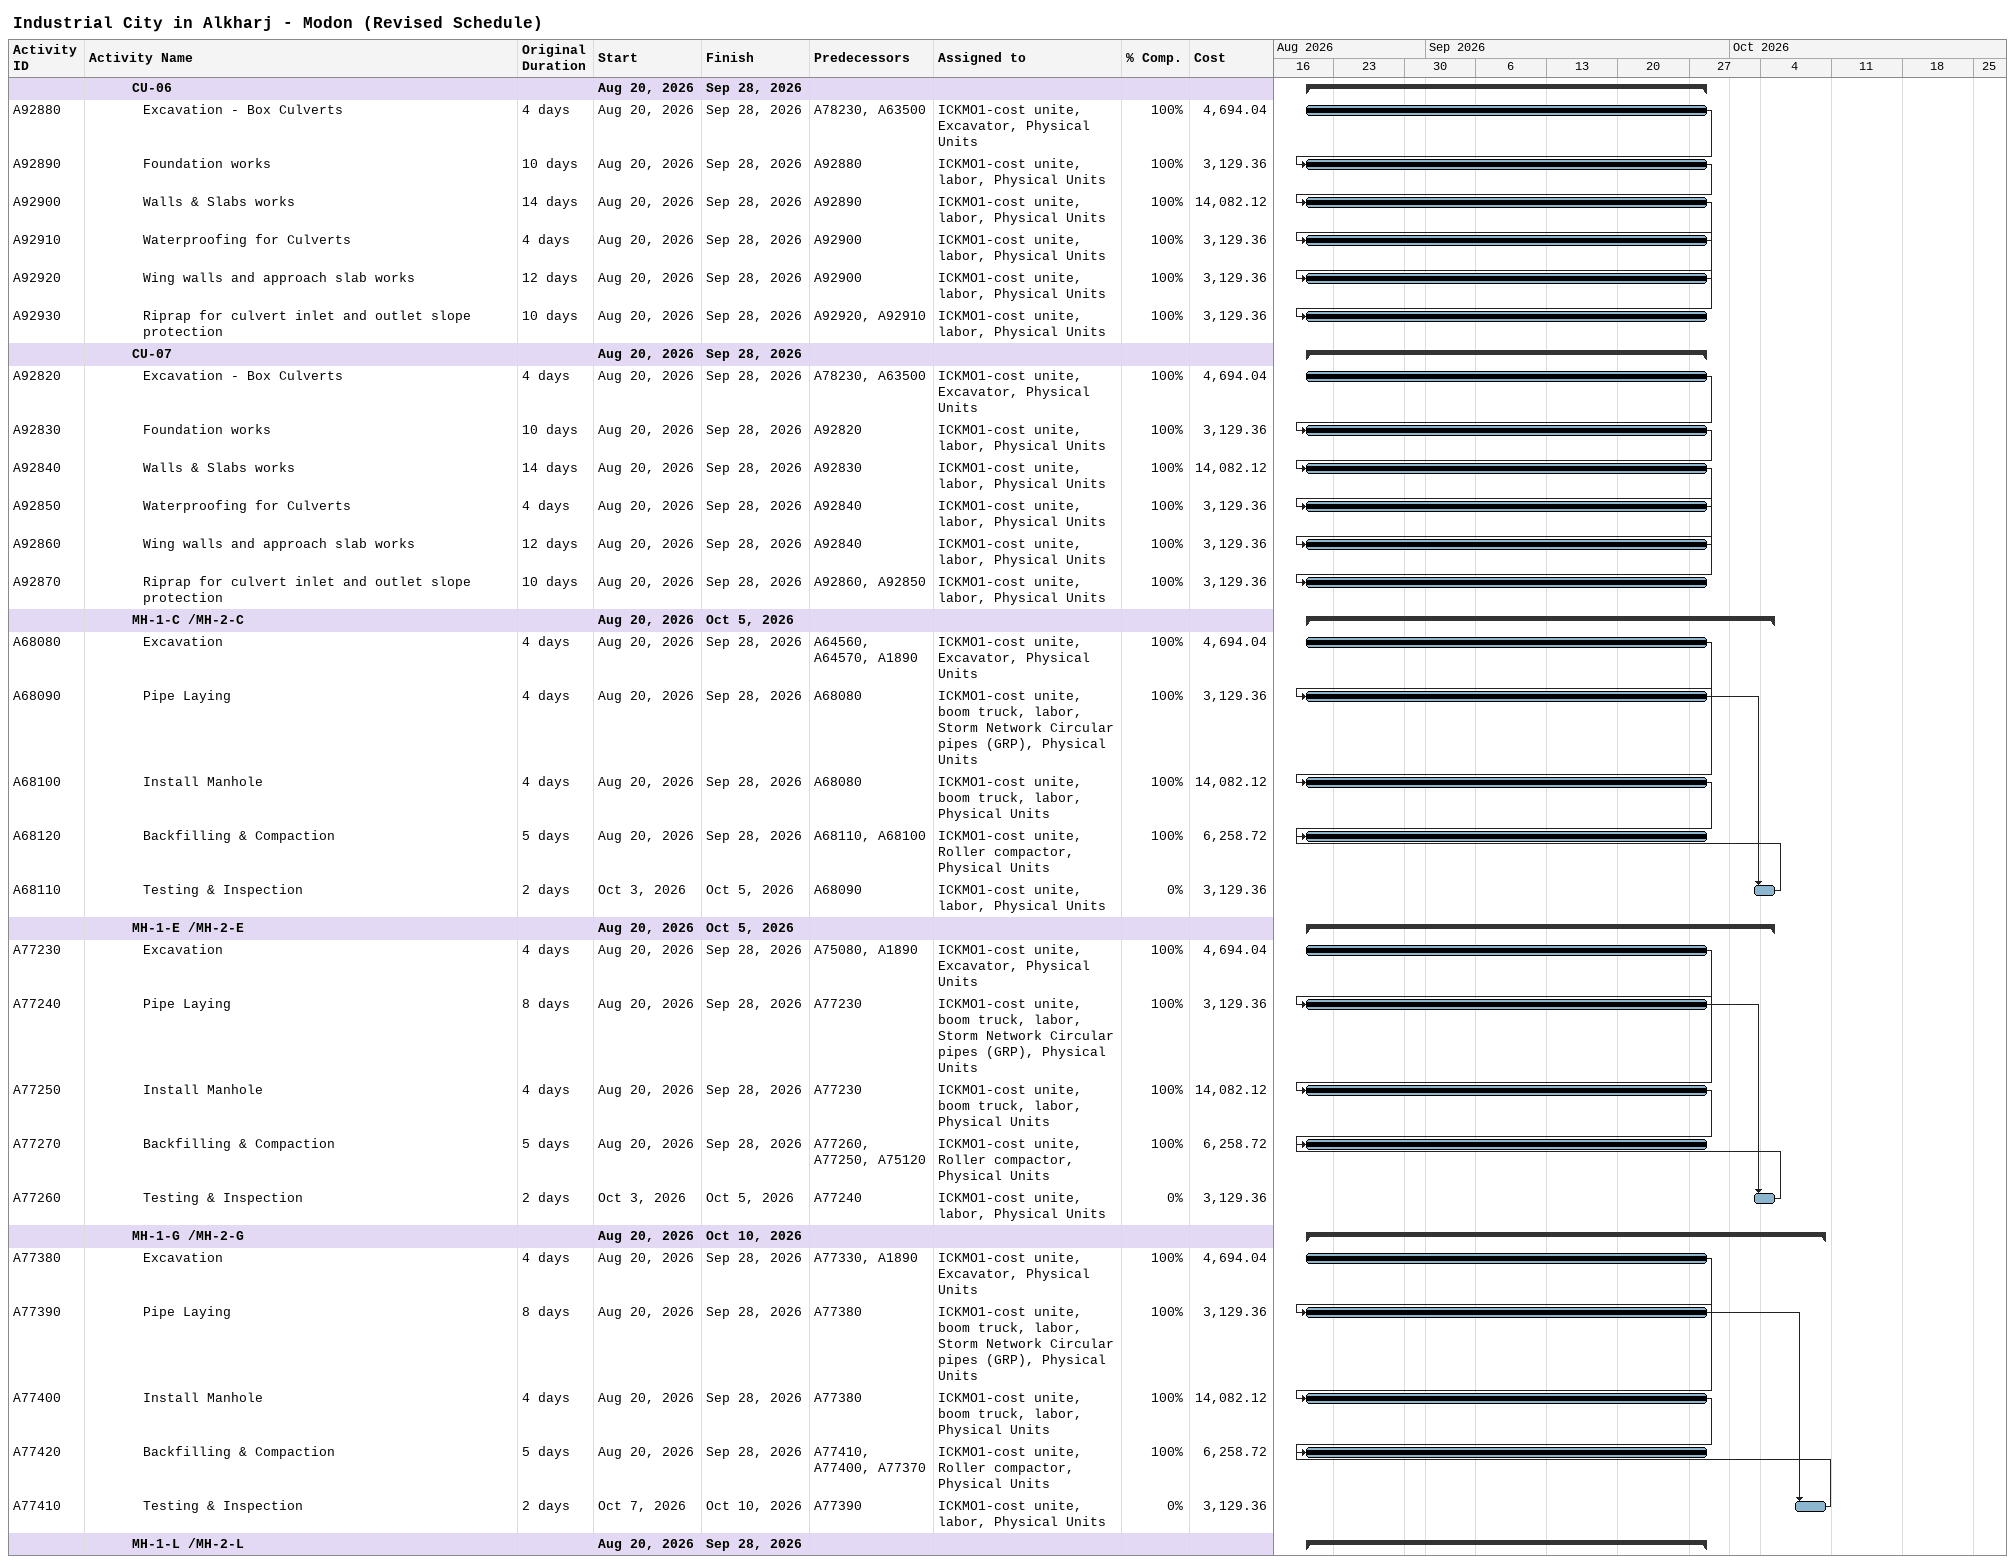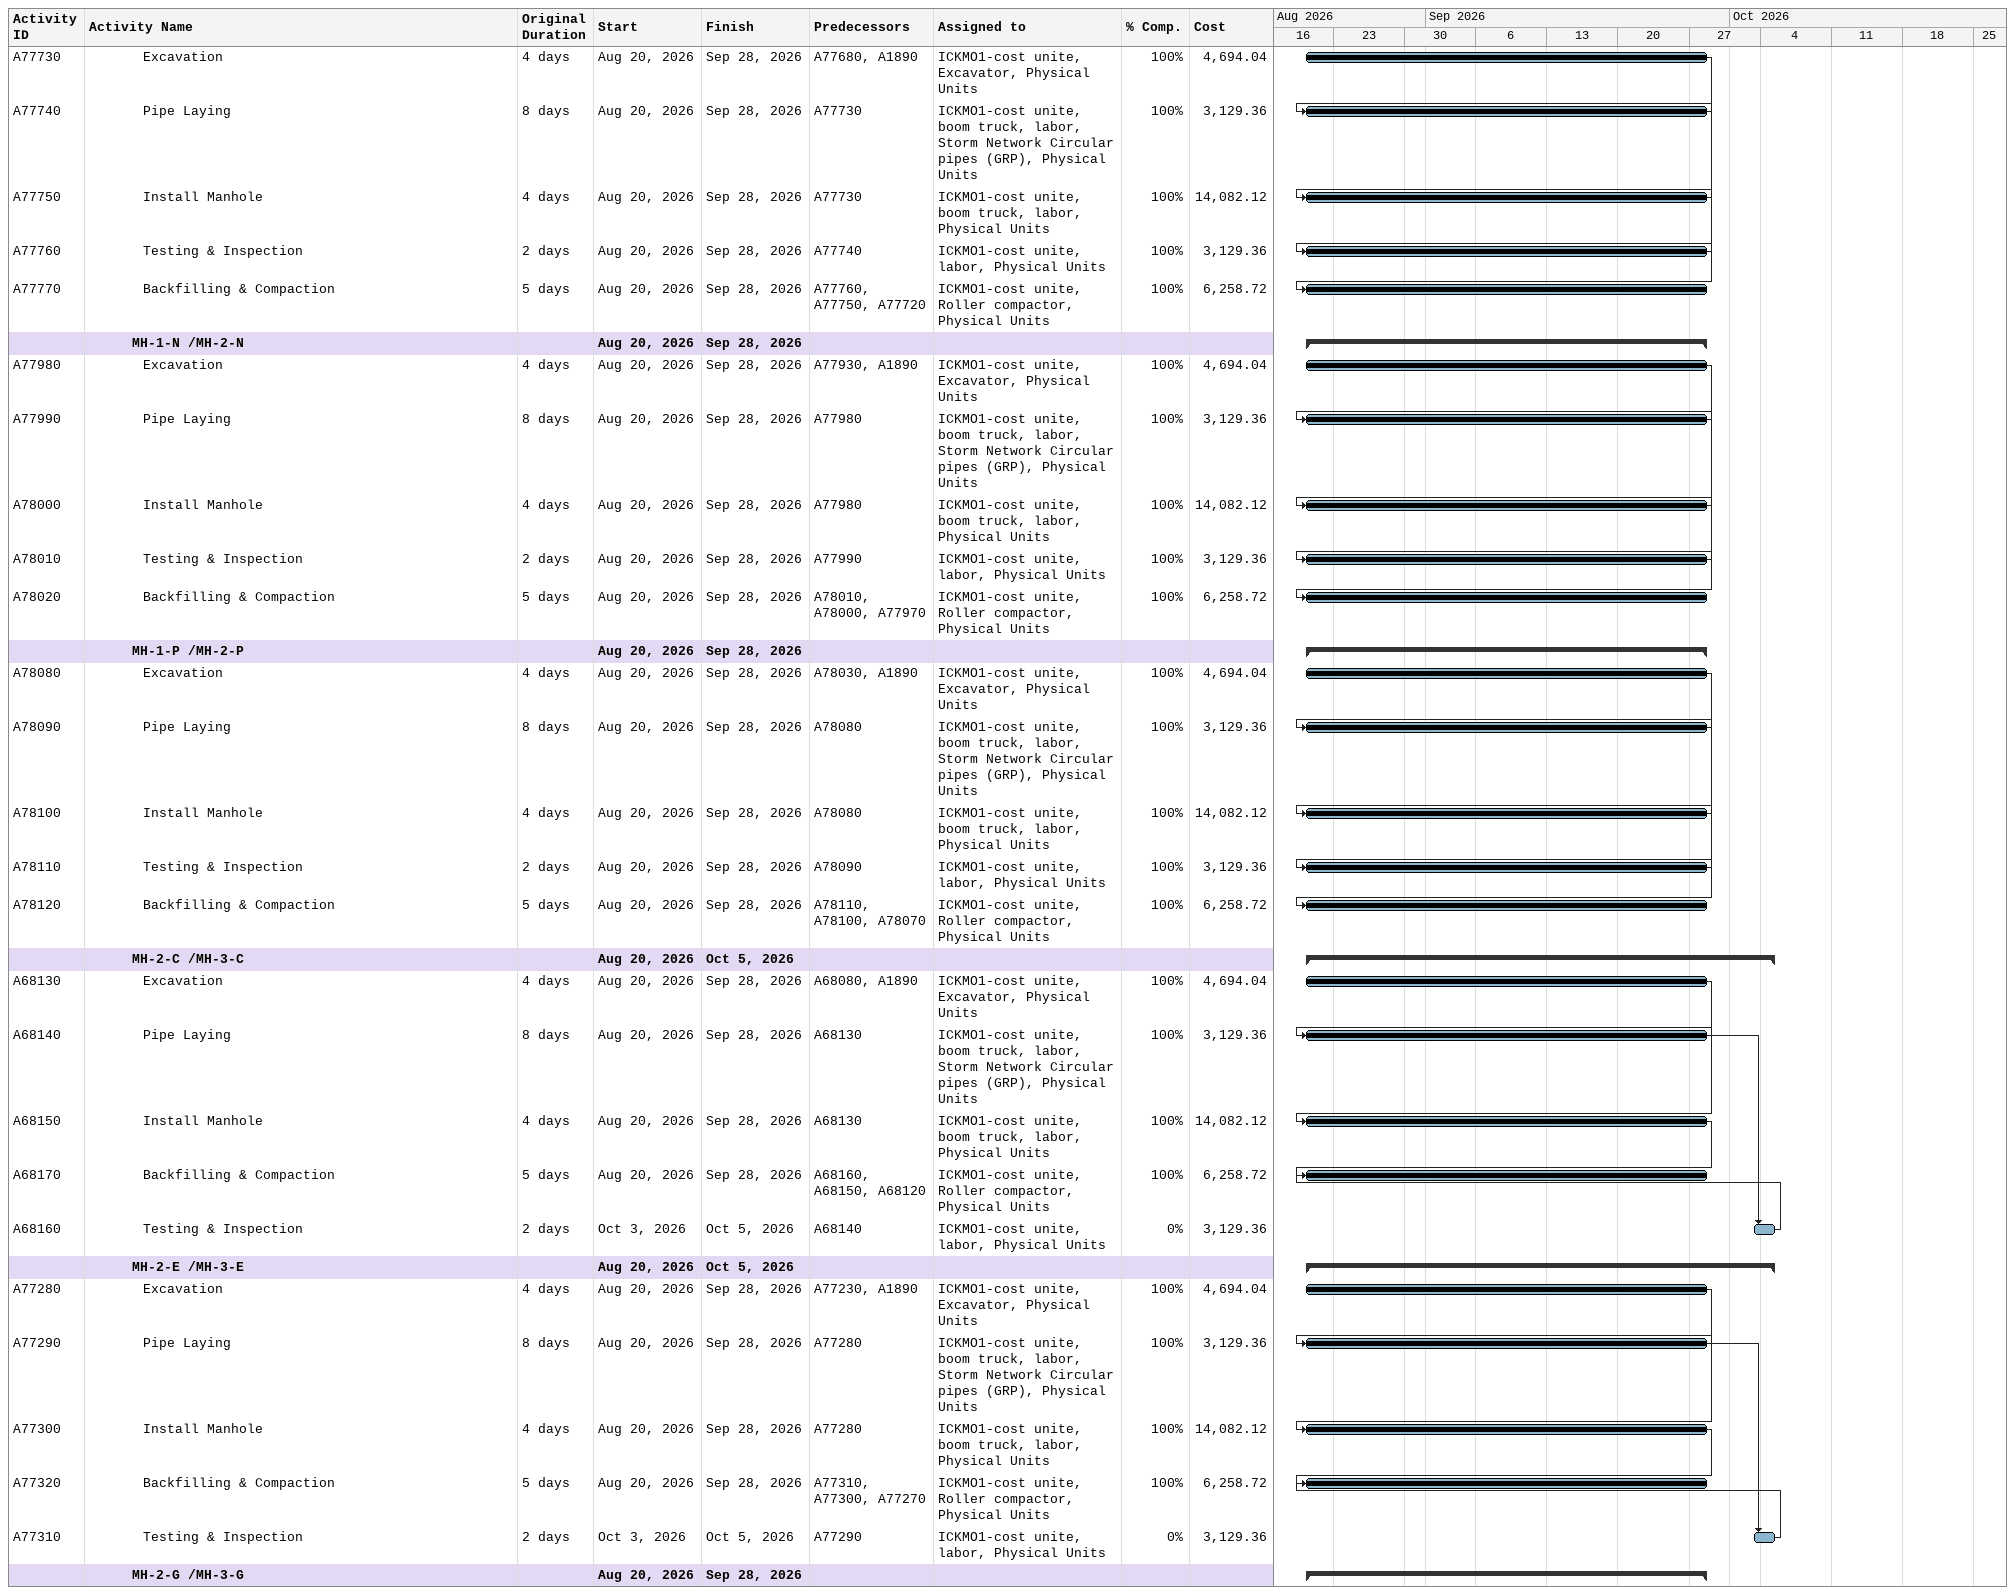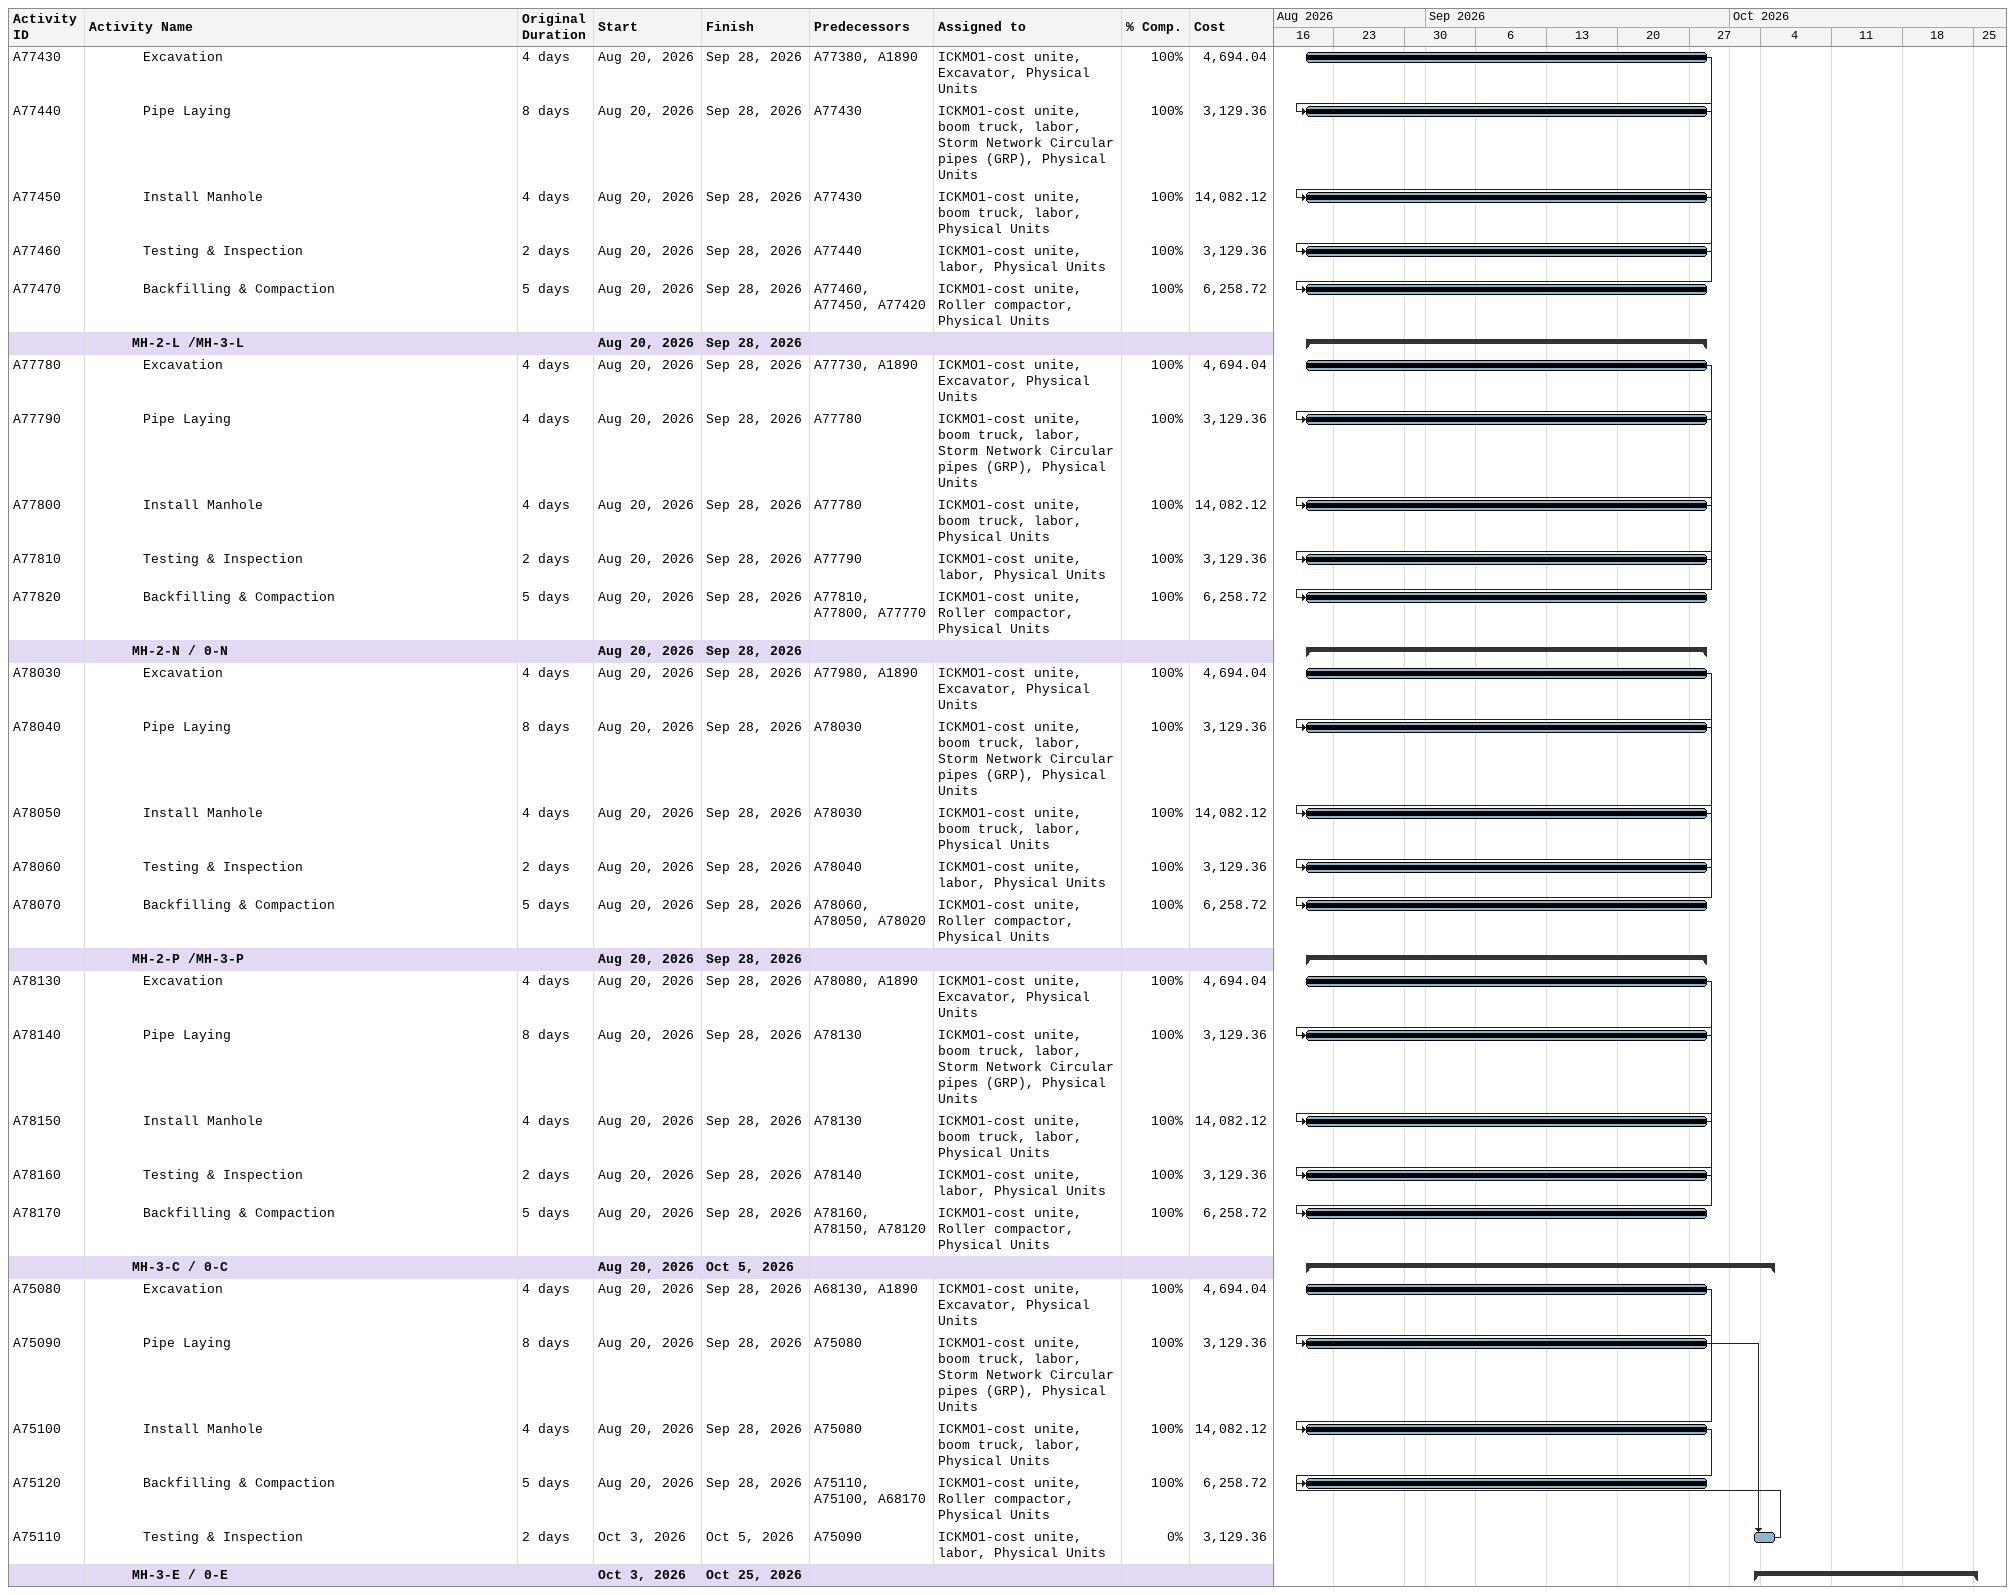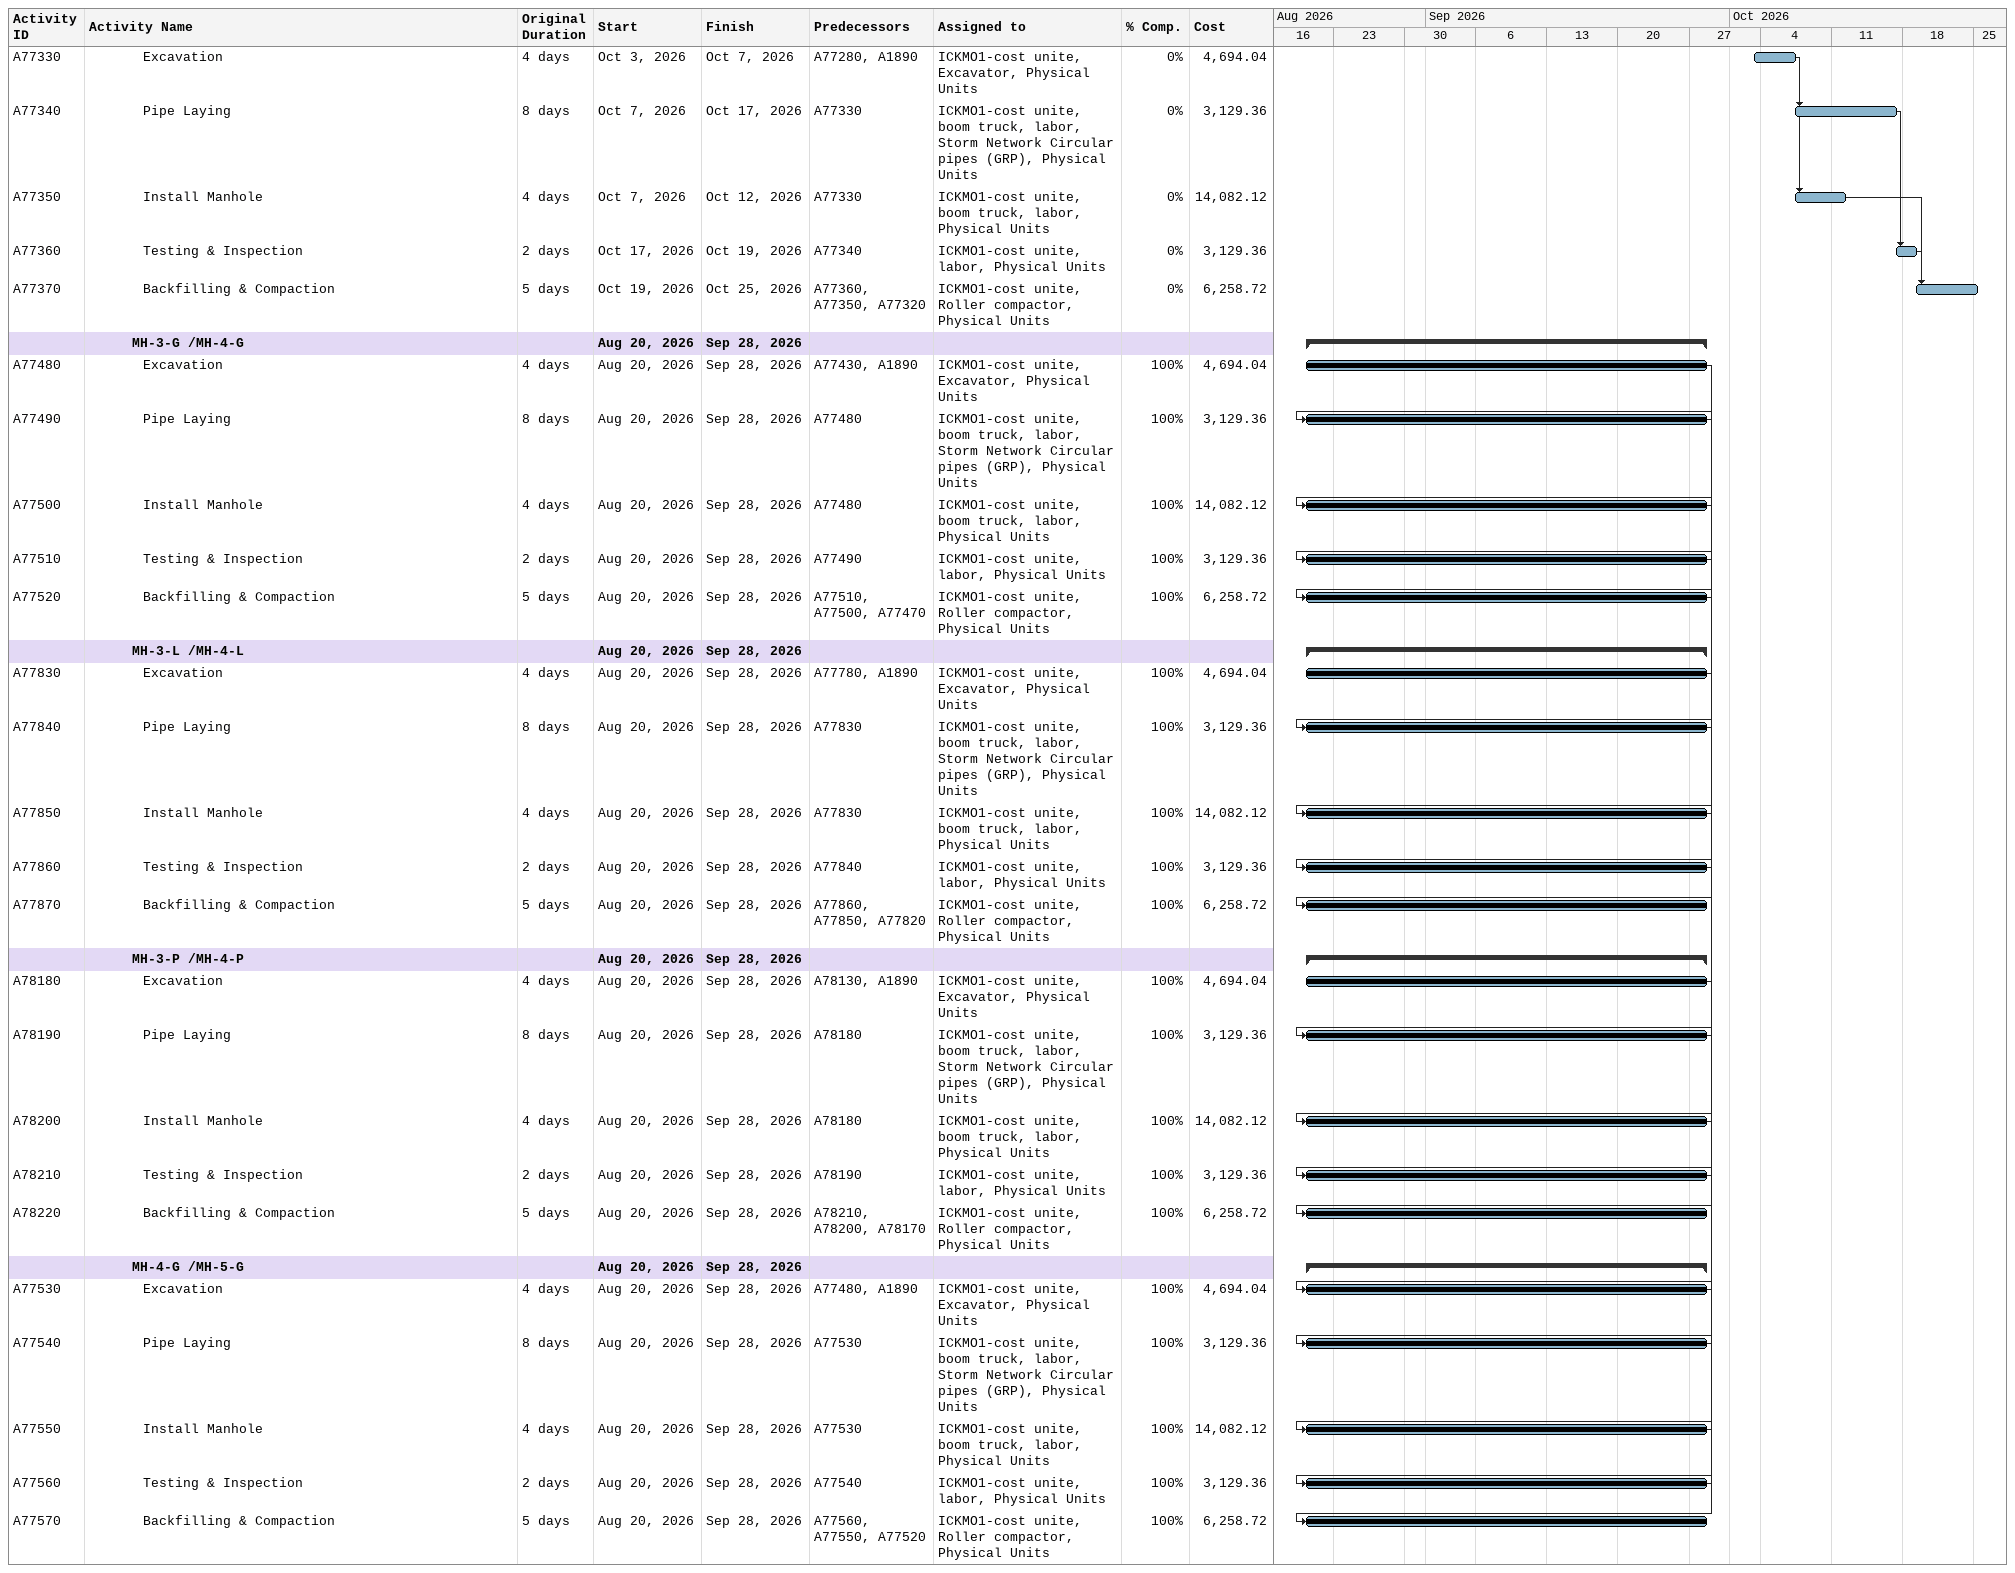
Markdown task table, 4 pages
Industrial City in Alkharj - Modon (Revised Schedule)

| ID | Level | Task | Original duration | Start | Finish | Predecessors | Resources | % complete | Cost |
|---|---|---|---|---|---|---|---|---|---|
|  | 5 | **CU-06** |  | 2026-08-20 | 2026-09-28 |  |  |  |  |
| A92880 | 6 | Excavation - Box Culverts | 4d | 2026-08-20 | 2026-09-28 | A78230, A63500 | ICKMO1-cost unite, Excavator, Physical Units | 100 | 4694.04 |
| A92890 | 6 | Foundation works | 10d | 2026-08-20 | 2026-09-28 | A92880 | ICKMO1-cost unite, labor, Physical Units | 100 | 3129.36 |
| A92900 | 6 | Walls & Slabs works | 14d | 2026-08-20 | 2026-09-28 | A92890 | ICKMO1-cost unite, labor, Physical Units | 100 | 14082.12 |
| A92910 | 6 | Waterproofing for Culverts | 4d | 2026-08-20 | 2026-09-28 | A92900 | ICKMO1-cost unite, labor, Physical Units | 100 | 3129.36 |
| A92920 | 6 | Wing walls and approach slab works | 12d | 2026-08-20 | 2026-09-28 | A92900 | ICKMO1-cost unite, labor, Physical Units | 100 | 3129.36 |
| A92930 | 6 | Riprap for culvert inlet and outlet slope protection | 10d | 2026-08-20 | 2026-09-28 | A92920, A92910 | ICKMO1-cost unite, labor, Physical Units | 100 | 3129.36 |
|  | 5 | **CU-07** |  | 2026-08-20 | 2026-09-28 |  |  |  |  |
| A92820 | 6 | Excavation - Box Culverts | 4d | 2026-08-20 | 2026-09-28 | A78230, A63500 | ICKMO1-cost unite, Excavator, Physical Units | 100 | 4694.04 |
| A92830 | 6 | Foundation works | 10d | 2026-08-20 | 2026-09-28 | A92820 | ICKMO1-cost unite, labor, Physical Units | 100 | 3129.36 |
| A92840 | 6 | Walls & Slabs works | 14d | 2026-08-20 | 2026-09-28 | A92830 | ICKMO1-cost unite, labor, Physical Units | 100 | 14082.12 |
| A92850 | 6 | Waterproofing for Culverts | 4d | 2026-08-20 | 2026-09-28 | A92840 | ICKMO1-cost unite, labor, Physical Units | 100 | 3129.36 |
| A92860 | 6 | Wing walls and approach slab works | 12d | 2026-08-20 | 2026-09-28 | A92840 | ICKMO1-cost unite, labor, Physical Units | 100 | 3129.36 |
| A92870 | 6 | Riprap for culvert inlet and outlet slope protection | 10d | 2026-08-20 | 2026-09-28 | A92860, A92850 | ICKMO1-cost unite, labor, Physical Units | 100 | 3129.36 |
|  | 5 | **MH-1-C /MH-2-C** |  | 2026-08-20 | 2026-10-05 |  |  |  |  |
| A68080 | 6 | Excavation | 4d | 2026-08-20 | 2026-09-28 | A64560, A64570, A1890 | ICKMO1-cost unite, Excavator, Physical Units | 100 | 4694.04 |
| A68090 | 6 | Pipe Laying | 4d | 2026-08-20 | 2026-09-28 | A68080 | ICKMO1-cost unite, boom truck, labor, Storm Network Circular pipes (GRP), Physical Units | 100 | 3129.36 |
| A68100 | 6 | Install Manhole | 4d | 2026-08-20 | 2026-09-28 | A68080 | ICKMO1-cost unite, boom truck, labor, Physical Units | 100 | 14082.12 |
| A68120 | 6 | Backfilling & Compaction | 5d | 2026-08-20 | 2026-09-28 | A68110, A68100 | ICKMO1-cost unite, Roller compactor, Physical Units | 100 | 6258.72 |
| A68110 | 6 | Testing & Inspection | 2d | 2026-10-03 | 2026-10-05 | A68090 | ICKMO1-cost unite, labor, Physical Units | 0 | 3129.36 |
|  | 5 | **MH-1-E /MH-2-E** |  | 2026-08-20 | 2026-10-05 |  |  |  |  |
| A77230 | 6 | Excavation | 4d | 2026-08-20 | 2026-09-28 | A75080, A1890 | ICKMO1-cost unite, Excavator, Physical Units | 100 | 4694.04 |
| A77240 | 6 | Pipe Laying | 8d | 2026-08-20 | 2026-09-28 | A77230 | ICKMO1-cost unite, boom truck, labor, Storm Network Circular pipes (GRP), Physical Units | 100 | 3129.36 |
| A77250 | 6 | Install Manhole | 4d | 2026-08-20 | 2026-09-28 | A77230 | ICKMO1-cost unite, boom truck, labor, Physical Units | 100 | 14082.12 |
| A77270 | 6 | Backfilling & Compaction | 5d | 2026-08-20 | 2026-09-28 | A77260, A77250, A75120 | ICKMO1-cost unite, Roller compactor, Physical Units | 100 | 6258.72 |
| A77260 | 6 | Testing & Inspection | 2d | 2026-10-03 | 2026-10-05 | A77240 | ICKMO1-cost unite, labor, Physical Units | 0 | 3129.36 |
|  | 5 | **MH-1-G /MH-2-G** |  | 2026-08-20 | 2026-10-10 |  |  |  |  |
| A77380 | 6 | Excavation | 4d | 2026-08-20 | 2026-09-28 | A77330, A1890 | ICKMO1-cost unite, Excavator, Physical Units | 100 | 4694.04 |
| A77390 | 6 | Pipe Laying | 8d | 2026-08-20 | 2026-09-28 | A77380 | ICKMO1-cost unite, boom truck, labor, Storm Network Circular pipes (GRP), Physical Units | 100 | 3129.36 |
| A77400 | 6 | Install Manhole | 4d | 2026-08-20 | 2026-09-28 | A77380 | ICKMO1-cost unite, boom truck, labor, Physical Units | 100 | 14082.12 |
| A77420 | 6 | Backfilling & Compaction | 5d | 2026-08-20 | 2026-09-28 | A77410, A77400, A77370 | ICKMO1-cost unite, Roller compactor, Physical Units | 100 | 6258.72 |
| A77410 | 6 | Testing & Inspection | 2d | 2026-10-07 | 2026-10-10 | A77390 | ICKMO1-cost unite, labor, Physical Units | 0 | 3129.36 |
|  | 5 | **MH-1-L /MH-2-L** |  | 2026-08-20 | 2026-09-28 |  |  |  |  |
| A77730 | 6 | Excavation | 4d | 2026-08-20 | 2026-09-28 | A77680, A1890 | ICKMO1-cost unite, Excavator, Physical Units | 100 | 4694.04 |
| A77740 | 6 | Pipe Laying | 8d | 2026-08-20 | 2026-09-28 | A77730 | ICKMO1-cost unite, boom truck, labor, Storm Network Circular pipes (GRP), Physical Units | 100 | 3129.36 |
| A77750 | 6 | Install Manhole | 4d | 2026-08-20 | 2026-09-28 | A77730 | ICKMO1-cost unite, boom truck, labor, Physical Units | 100 | 14082.12 |
| A77760 | 6 | Testing & Inspection | 2d | 2026-08-20 | 2026-09-28 | A77740 | ICKMO1-cost unite, labor, Physical Units | 100 | 3129.36 |
| A77770 | 6 | Backfilling & Compaction | 5d | 2026-08-20 | 2026-09-28 | A77760, A77750, A77720 | ICKMO1-cost unite, Roller compactor, Physical Units | 100 | 6258.72 |
|  | 5 | **MH-1-N /MH-2-N** |  | 2026-08-20 | 2026-09-28 |  |  |  |  |
| A77980 | 6 | Excavation | 4d | 2026-08-20 | 2026-09-28 | A77930, A1890 | ICKMO1-cost unite, Excavator, Physical Units | 100 | 4694.04 |
| A77990 | 6 | Pipe Laying | 8d | 2026-08-20 | 2026-09-28 | A77980 | ICKMO1-cost unite, boom truck, labor, Storm Network Circular pipes (GRP), Physical Units | 100 | 3129.36 |
| A78000 | 6 | Install Manhole | 4d | 2026-08-20 | 2026-09-28 | A77980 | ICKMO1-cost unite, boom truck, labor, Physical Units | 100 | 14082.12 |
| A78010 | 6 | Testing & Inspection | 2d | 2026-08-20 | 2026-09-28 | A77990 | ICKMO1-cost unite, labor, Physical Units | 100 | 3129.36 |
| A78020 | 6 | Backfilling & Compaction | 5d | 2026-08-20 | 2026-09-28 | A78010, A78000, A77970 | ICKMO1-cost unite, Roller compactor, Physical Units | 100 | 6258.72 |
|  | 5 | **MH-1-P /MH-2-P** |  | 2026-08-20 | 2026-09-28 |  |  |  |  |
| A78080 | 6 | Excavation | 4d | 2026-08-20 | 2026-09-28 | A78030, A1890 | ICKMO1-cost unite, Excavator, Physical Units | 100 | 4694.04 |
| A78090 | 6 | Pipe Laying | 8d | 2026-08-20 | 2026-09-28 | A78080 | ICKMO1-cost unite, boom truck, labor, Storm Network Circular pipes (GRP), Physical Units | 100 | 3129.36 |
| A78100 | 6 | Install Manhole | 4d | 2026-08-20 | 2026-09-28 | A78080 | ICKMO1-cost unite, boom truck, labor, Physical Units | 100 | 14082.12 |
| A78110 | 6 | Testing & Inspection | 2d | 2026-08-20 | 2026-09-28 | A78090 | ICKMO1-cost unite, labor, Physical Units | 100 | 3129.36 |
| A78120 | 6 | Backfilling & Compaction | 5d | 2026-08-20 | 2026-09-28 | A78110, A78100, A78070 | ICKMO1-cost unite, Roller compactor, Physical Units | 100 | 6258.72 |
|  | 5 | **MH-2-C /MH-3-C** |  | 2026-08-20 | 2026-10-05 |  |  |  |  |
| A68130 | 6 | Excavation | 4d | 2026-08-20 | 2026-09-28 | A68080, A1890 | ICKMO1-cost unite, Excavator, Physical Units | 100 | 4694.04 |
| A68140 | 6 | Pipe Laying | 8d | 2026-08-20 | 2026-09-28 | A68130 | ICKMO1-cost unite, boom truck, labor, Storm Network Circular pipes (GRP), Physical Units | 100 | 3129.36 |
| A68150 | 6 | Install Manhole | 4d | 2026-08-20 | 2026-09-28 | A68130 | ICKMO1-cost unite, boom truck, labor, Physical Units | 100 | 14082.12 |
| A68170 | 6 | Backfilling & Compaction | 5d | 2026-08-20 | 2026-09-28 | A68160, A68150, A68120 | ICKMO1-cost unite, Roller compactor, Physical Units | 100 | 6258.72 |
| A68160 | 6 | Testing & Inspection | 2d | 2026-10-03 | 2026-10-05 | A68140 | ICKMO1-cost unite, labor, Physical Units | 0 | 3129.36 |
|  | 5 | **MH-2-E /MH-3-E** |  | 2026-08-20 | 2026-10-05 |  |  |  |  |
| A77280 | 6 | Excavation | 4d | 2026-08-20 | 2026-09-28 | A77230, A1890 | ICKMO1-cost unite, Excavator, Physical Units | 100 | 4694.04 |
| A77290 | 6 | Pipe Laying | 8d | 2026-08-20 | 2026-09-28 | A77280 | ICKMO1-cost unite, boom truck, labor, Storm Network Circular pipes (GRP), Physical Units | 100 | 3129.36 |
| A77300 | 6 | Install Manhole | 4d | 2026-08-20 | 2026-09-28 | A77280 | ICKMO1-cost unite, boom truck, labor, Physical Units | 100 | 14082.12 |
| A77320 | 6 | Backfilling & Compaction | 5d | 2026-08-20 | 2026-09-28 | A77310, A77300, A77270 | ICKMO1-cost unite, Roller compactor, Physical Units | 100 | 6258.72 |
| A77310 | 6 | Testing & Inspection | 2d | 2026-10-03 | 2026-10-05 | A77290 | ICKMO1-cost unite, labor, Physical Units | 0 | 3129.36 |
|  | 5 | **MH-2-G /MH-3-G** |  | 2026-08-20 | 2026-09-28 |  |  |  |  |
| A77430 | 6 | Excavation | 4d | 2026-08-20 | 2026-09-28 | A77380, A1890 | ICKMO1-cost unite, Excavator, Physical Units | 100 | 4694.04 |
| A77440 | 6 | Pipe Laying | 8d | 2026-08-20 | 2026-09-28 | A77430 | ICKMO1-cost unite, boom truck, labor, Storm Network Circular pipes (GRP), Physical Units | 100 | 3129.36 |
| A77450 | 6 | Install Manhole | 4d | 2026-08-20 | 2026-09-28 | A77430 | ICKMO1-cost unite, boom truck, labor, Physical Units | 100 | 14082.12 |
| A77460 | 6 | Testing & Inspection | 2d | 2026-08-20 | 2026-09-28 | A77440 | ICKMO1-cost unite, labor, Physical Units | 100 | 3129.36 |
| A77470 | 6 | Backfilling & Compaction | 5d | 2026-08-20 | 2026-09-28 | A77460, A77450, A77420 | ICKMO1-cost unite, Roller compactor, Physical Units | 100 | 6258.72 |
|  | 5 | **MH-2-L /MH-3-L** |  | 2026-08-20 | 2026-09-28 |  |  |  |  |
| A77780 | 6 | Excavation | 4d | 2026-08-20 | 2026-09-28 | A77730, A1890 | ICKMO1-cost unite, Excavator, Physical Units | 100 | 4694.04 |
| A77790 | 6 | Pipe Laying | 4d | 2026-08-20 | 2026-09-28 | A77780 | ICKMO1-cost unite, boom truck, labor, Storm Network Circular pipes (GRP), Physical Units | 100 | 3129.36 |
| A77800 | 6 | Install Manhole | 4d | 2026-08-20 | 2026-09-28 | A77780 | ICKMO1-cost unite, boom truck, labor, Physical Units | 100 | 14082.12 |
| A77810 | 6 | Testing & Inspection | 2d | 2026-08-20 | 2026-09-28 | A77790 | ICKMO1-cost unite, labor, Physical Units | 100 | 3129.36 |
| A77820 | 6 | Backfilling & Compaction | 5d | 2026-08-20 | 2026-09-28 | A77810, A77800, A77770 | ICKMO1-cost unite, Roller compactor, Physical Units | 100 | 6258.72 |
|  | 5 | **MH-2-N / 0-N** |  | 2026-08-20 | 2026-09-28 |  |  |  |  |
| A78030 | 6 | Excavation | 4d | 2026-08-20 | 2026-09-28 | A77980, A1890 | ICKMO1-cost unite, Excavator, Physical Units | 100 | 4694.04 |
| A78040 | 6 | Pipe Laying | 8d | 2026-08-20 | 2026-09-28 | A78030 | ICKMO1-cost unite, boom truck, labor, Storm Network Circular pipes (GRP), Physical Units | 100 | 3129.36 |
| A78050 | 6 | Install Manhole | 4d | 2026-08-20 | 2026-09-28 | A78030 | ICKMO1-cost unite, boom truck, labor, Physical Units | 100 | 14082.12 |
| A78060 | 6 | Testing & Inspection | 2d | 2026-08-20 | 2026-09-28 | A78040 | ICKMO1-cost unite, labor, Physical Units | 100 | 3129.36 |
| A78070 | 6 | Backfilling & Compaction | 5d | 2026-08-20 | 2026-09-28 | A78060, A78050, A78020 | ICKMO1-cost unite, Roller compactor, Physical Units | 100 | 6258.72 |
|  | 5 | **MH-2-P /MH-3-P** |  | 2026-08-20 | 2026-09-28 |  |  |  |  |
| A78130 | 6 | Excavation | 4d | 2026-08-20 | 2026-09-28 | A78080, A1890 | ICKMO1-cost unite, Excavator, Physical Units | 100 | 4694.04 |
| A78140 | 6 | Pipe Laying | 8d | 2026-08-20 | 2026-09-28 | A78130 | ICKMO1-cost unite, boom truck, labor, Storm Network Circular pipes (GRP), Physical Units | 100 | 3129.36 |
| A78150 | 6 | Install Manhole | 4d | 2026-08-20 | 2026-09-28 | A78130 | ICKMO1-cost unite, boom truck, labor, Physical Units | 100 | 14082.12 |
| A78160 | 6 | Testing & Inspection | 2d | 2026-08-20 | 2026-09-28 | A78140 | ICKMO1-cost unite, labor, Physical Units | 100 | 3129.36 |
| A78170 | 6 | Backfilling & Compaction | 5d | 2026-08-20 | 2026-09-28 | A78160, A78150, A78120 | ICKMO1-cost unite, Roller compactor, Physical Units | 100 | 6258.72 |
|  | 5 | **MH-3-C / 0-C** |  | 2026-08-20 | 2026-10-05 |  |  |  |  |
| A75080 | 6 | Excavation | 4d | 2026-08-20 | 2026-09-28 | A68130, A1890 | ICKMO1-cost unite, Excavator, Physical Units | 100 | 4694.04 |
| A75090 | 6 | Pipe Laying | 8d | 2026-08-20 | 2026-09-28 | A75080 | ICKMO1-cost unite, boom truck, labor, Storm Network Circular pipes (GRP), Physical Units | 100 | 3129.36 |
| A75100 | 6 | Install Manhole | 4d | 2026-08-20 | 2026-09-28 | A75080 | ICKMO1-cost unite, boom truck, labor, Physical Units | 100 | 14082.12 |
| A75120 | 6 | Backfilling & Compaction | 5d | 2026-08-20 | 2026-09-28 | A75110, A75100, A68170 | ICKMO1-cost unite, Roller compactor, Physical Units | 100 | 6258.72 |
| A75110 | 6 | Testing & Inspection | 2d | 2026-10-03 | 2026-10-05 | A75090 | ICKMO1-cost unite, labor, Physical Units | 0 | 3129.36 |
|  | 5 | **MH-3-E / 0-E** |  | 2026-10-03 | 2026-10-25 |  |  |  |  |
| A77330 | 6 | Excavation | 4d | 2026-10-03 | 2026-10-07 | A77280, A1890 | ICKMO1-cost unite, Excavator, Physical Units | 0 | 4694.04 |
| A77340 | 6 | Pipe Laying | 8d | 2026-10-07 | 2026-10-17 | A77330 | ICKMO1-cost unite, boom truck, labor, Storm Network Circular pipes (GRP), Physical Units | 0 | 3129.36 |
| A77350 | 6 | Install Manhole | 4d | 2026-10-07 | 2026-10-12 | A77330 | ICKMO1-cost unite, boom truck, labor, Physical Units | 0 | 14082.12 |
| A77360 | 6 | Testing & Inspection | 2d | 2026-10-17 | 2026-10-19 | A77340 | ICKMO1-cost unite, labor, Physical Units | 0 | 3129.36 |
| A77370 | 6 | Backfilling & Compaction | 5d | 2026-10-19 | 2026-10-25 | A77360, A77350, A77320 | ICKMO1-cost unite, Roller compactor, Physical Units | 0 | 6258.72 |
|  | 5 | **MH-3-G /MH-4-G** |  | 2026-08-20 | 2026-09-28 |  |  |  |  |
| A77480 | 6 | Excavation | 4d | 2026-08-20 | 2026-09-28 | A77430, A1890 | ICKMO1-cost unite, Excavator, Physical Units | 100 | 4694.04 |
| A77490 | 6 | Pipe Laying | 8d | 2026-08-20 | 2026-09-28 | A77480 | ICKMO1-cost unite, boom truck, labor, Storm Network Circular pipes (GRP), Physical Units | 100 | 3129.36 |
| A77500 | 6 | Install Manhole | 4d | 2026-08-20 | 2026-09-28 | A77480 | ICKMO1-cost unite, boom truck, labor, Physical Units | 100 | 14082.12 |
| A77510 | 6 | Testing & Inspection | 2d | 2026-08-20 | 2026-09-28 | A77490 | ICKMO1-cost unite, labor, Physical Units | 100 | 3129.36 |
| A77520 | 6 | Backfilling & Compaction | 5d | 2026-08-20 | 2026-09-28 | A77510, A77500, A77470 | ICKMO1-cost unite, Roller compactor, Physical Units | 100 | 6258.72 |
|  | 5 | **MH-3-L /MH-4-L** |  | 2026-08-20 | 2026-09-28 |  |  |  |  |
| A77830 | 6 | Excavation | 4d | 2026-08-20 | 2026-09-28 | A77780, A1890 | ICKMO1-cost unite, Excavator, Physical Units | 100 | 4694.04 |
| A77840 | 6 | Pipe Laying | 8d | 2026-08-20 | 2026-09-28 | A77830 | ICKMO1-cost unite, boom truck, labor, Storm Network Circular pipes (GRP), Physical Units | 100 | 3129.36 |
| A77850 | 6 | Install Manhole | 4d | 2026-08-20 | 2026-09-28 | A77830 | ICKMO1-cost unite, boom truck, labor, Physical Units | 100 | 14082.12 |
| A77860 | 6 | Testing & Inspection | 2d | 2026-08-20 | 2026-09-28 | A77840 | ICKMO1-cost unite, labor, Physical Units | 100 | 3129.36 |
| A77870 | 6 | Backfilling & Compaction | 5d | 2026-08-20 | 2026-09-28 | A77860, A77850, A77820 | ICKMO1-cost unite, Roller compactor, Physical Units | 100 | 6258.72 |
|  | 5 | **MH-3-P /MH-4-P** |  | 2026-08-20 | 2026-09-28 |  |  |  |  |
| A78180 | 6 | Excavation | 4d | 2026-08-20 | 2026-09-28 | A78130, A1890 | ICKMO1-cost unite, Excavator, Physical Units | 100 | 4694.04 |
| A78190 | 6 | Pipe Laying | 8d | 2026-08-20 | 2026-09-28 | A78180 | ICKMO1-cost unite, boom truck, labor, Storm Network Circular pipes (GRP), Physical Units | 100 | 3129.36 |
| A78200 | 6 | Install Manhole | 4d | 2026-08-20 | 2026-09-28 | A78180 | ICKMO1-cost unite, boom truck, labor, Physical Units | 100 | 14082.12 |
| A78210 | 6 | Testing & Inspection | 2d | 2026-08-20 | 2026-09-28 | A78190 | ICKMO1-cost unite, labor, Physical Units | 100 | 3129.36 |
| A78220 | 6 | Backfilling & Compaction | 5d | 2026-08-20 | 2026-09-28 | A78210, A78200, A78170 | ICKMO1-cost unite, Roller compactor, Physical Units | 100 | 6258.72 |
|  | 5 | **MH-4-G /MH-5-G** |  | 2026-08-20 | 2026-09-28 |  |  |  |  |
| A77530 | 6 | Excavation | 4d | 2026-08-20 | 2026-09-28 | A77480, A1890 | ICKMO1-cost unite, Excavator, Physical Units | 100 | 4694.04 |
| A77540 | 6 | Pipe Laying | 8d | 2026-08-20 | 2026-09-28 | A77530 | ICKMO1-cost unite, boom truck, labor, Storm Network Circular pipes (GRP), Physical Units | 100 | 3129.36 |
| A77550 | 6 | Install Manhole | 4d | 2026-08-20 | 2026-09-28 | A77530 | ICKMO1-cost unite, boom truck, labor, Physical Units | 100 | 14082.12 |
| A77560 | 6 | Testing & Inspection | 2d | 2026-08-20 | 2026-09-28 | A77540 | ICKMO1-cost unite, labor, Physical Units | 100 | 3129.36 |
| A77570 | 6 | Backfilling & Compaction | 5d | 2026-08-20 | 2026-09-28 | A77560, A77550, A77520 | ICKMO1-cost unite, Roller compactor, Physical Units | 100 | 6258.72 |
